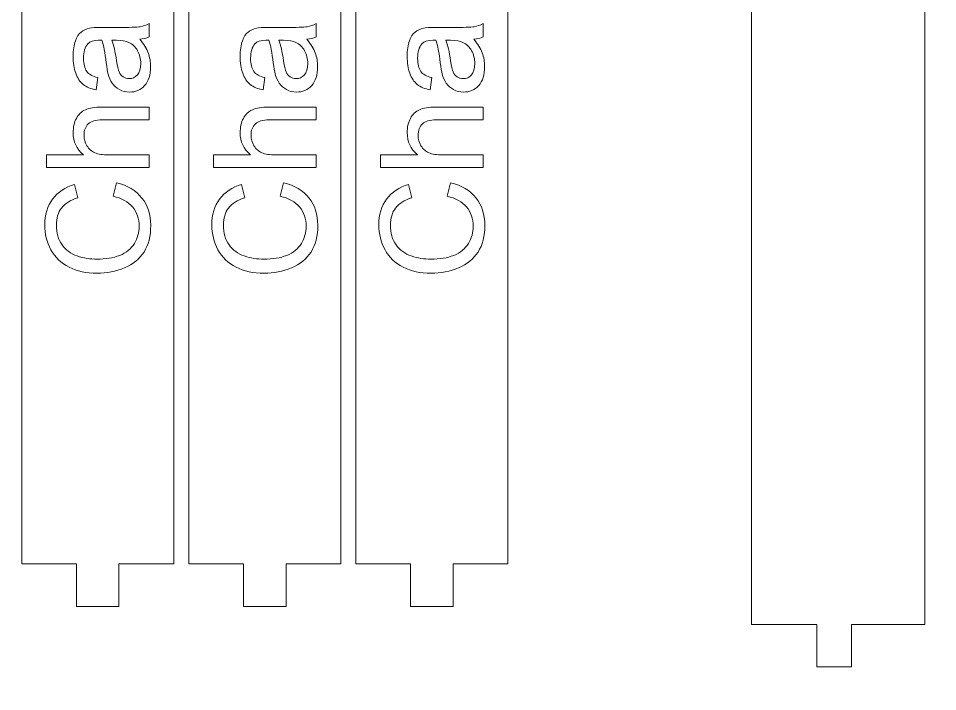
# Model space of a CAD drawing. Header units: centimetres. Extents: x -34.7 to 34.7, y -39.5 to 39.5.
# Drawn here: x -12.89 to -6.39, y 20.94 to 25.69 of the extents above; entities that cross this region are included whole.
import ezdxf

# ---------------------------------------------------------------- set-up
doc = ezdxf.new("R2010")
doc.units = ezdxf.units.CM
doc.header["$MEASUREMENT"] = 0
doc.layers.add('Camada 1', color=7, linetype='Continuous')

msp = doc.modelspace()

# ---------------------------------------------------------------- linework, layer by layer
at = {"layer": 'Camada 1', "color": 5, "lineweight": 9}
msp.add_open_spline([(-34.66849, -39.45036), (-34.66849, -39.45036), (-34.66849, 39.45036), (-34.66849, 39.45036), (-34.66849, 39.45036), (-34.66849, 39.45036), (34.66849, 39.45036), (34.66849, 39.45036), (34.66849, 39.45036), (34.66849, 39.45036), (34.66849, -39.45036), (34.66849, -39.45036), (34.66849, -39.45036), (34.66849, -39.45036), (-34.66849, -39.45036), (-34.66849, -39.45036)], degree=3, knots=[0, 0, 0, 0, 0.2, 0.2, 0.2, 0.2, 0.4, 0.4, 0.4, 0.4, 0.6, 0.6, 0.6, 0.6, 1, 1, 1, 1], dxfattribs=at)
at = {"layer": 'Camada 1', "color": 3, "lineweight": 9}
for points in [[(-7.24566, 21.11146), (-7.16375, 21.11146), (-7.08184, 21.11146), (-6.99993, 21.11146), (-6.99993, 21.11146), (-6.99993, 21.21147), (-6.99993, 21.31148), (-6.99993, 21.41149), (-6.99993, 21.41149), (-6.82705, 21.41149), (-6.65417, 21.41149), (-6.48129, 21.41149), (-6.48129, 21.41149), (-6.48129, 24.74598), (-6.48129, 28.08045), (-6.48129, 31.41494), (-6.48129, 31.41494), (-6.65417, 31.41494), (-6.82705, 31.41494), (-6.99993, 31.41494), (-6.99993, 31.41494), (-6.99993, 31.51496), (-6.99993, 31.61496), (-6.99993, 31.71497), (-6.99993, 31.71497), (-7.08184, 31.71497), (-7.16375, 31.71497), (-7.24566, 31.71497), (-7.24566, 31.71497), (-7.24566, 31.61496), (-7.24566, 31.51496), (-7.24566, 31.41494), (-7.24566, 31.41494), (-7.39963, 31.41494), (-7.55362, 31.41494), (-7.70758, 31.41494), (-7.70758, 31.41494), (-7.70758, 28.08045), (-7.70758, 24.74598), (-7.70758, 21.41149), (-7.70758, 21.41149), (-7.55362, 21.41149), (-7.39963, 21.41149), (-7.24566, 21.41149), (-7.24566, 21.41149), (-7.24566, 21.31148), (-7.24566, 21.21147), (-7.24566, 21.11146)], [(-12.17694, 21.53849), (-12.27694, 21.53849), (-12.37695, 21.53849), (-12.47697, 21.53849), (-12.47697, 21.53849), (-12.47697, 21.63849), (-12.47697, 21.73849), (-12.47697, 21.83851), (-12.47697, 21.83851), (-12.60601, 21.83851), (-12.73506, 21.83851), (-12.8641, 21.83851), (-12.8641, 21.83851), (-12.8641, 24.35877), (-12.8641, 26.87901), (-12.8641, 29.39927), (-12.8641, 29.39927), (-12.73506, 29.39927), (-12.60601, 29.39927), (-12.47697, 29.39927), (-12.47697, 29.39927), (-12.47697, 29.49928), (-12.47697, 29.59928), (-12.47697, 29.69929), (-12.47697, 29.69929), (-12.37695, 29.69929), (-12.27694, 29.69929), (-12.17694, 29.69929), (-12.17694, 29.69929), (-12.17694, 29.59928), (-12.17694, 29.49928), (-12.17694, 29.39927), (-12.17694, 29.39927), (-12.04787, 29.39927), (-11.91884, 29.39927), (-11.78979, 29.39927), (-11.78979, 29.39927), (-11.78979, 26.87901), (-11.78979, 24.35877), (-11.78979, 21.83851), (-11.78979, 21.83851), (-11.91884, 21.83851), (-12.04787, 21.83851), (-12.17694, 21.83851), (-12.17694, 21.83851), (-12.17694, 21.73849), (-12.17694, 21.63849), (-12.17694, 21.53849)], [(-11.29652, 21.83851), (-11.42555, 21.83851), (-11.5546, 21.83851), (-11.68364, 21.83851), (-11.68364, 21.83851), (-11.68364, 24.35877), (-11.68364, 26.87901), (-11.68364, 29.39927), (-11.68364, 29.39927), (-11.5546, 29.39927), (-11.42555, 29.39927), (-11.29652, 29.39927), (-11.29652, 29.39927), (-11.29652, 29.49928), (-11.29652, 29.59928), (-11.29652, 29.69929), (-11.29652, 29.69929), (-11.1965, 29.69929), (-11.09649, 29.69929), (-10.99647, 29.69929), (-10.99647, 29.69929), (-10.99647, 29.59928), (-10.99647, 29.49928), (-10.99647, 29.39927), (-10.99647, 29.39927), (-10.86743, 29.39927), (-10.73839, 29.39927), (-10.60933, 29.39927), (-10.60933, 29.39927), (-10.60933, 26.87901), (-10.60933, 24.35877), (-10.60933, 21.83851), (-10.60933, 21.83851), (-10.73839, 21.83851), (-10.86743, 21.83851), (-10.99647, 21.83851), (-10.99647, 21.83851), (-10.99647, 21.73849), (-10.99647, 21.63849), (-10.99647, 21.53849), (-10.99647, 21.53849), (-11.09649, 21.53849), (-11.1965, 21.53849), (-11.29652, 21.53849), (-11.29652, 21.53849), (-11.29652, 21.63849), (-11.29652, 21.73849), (-11.29652, 21.83851)], [(-10.11606, 21.83851), (-10.2451, 21.83851), (-10.37415, 21.83851), (-10.50319, 21.83851), (-10.50319, 21.83851), (-10.50319, 24.35877), (-10.50319, 26.87901), (-10.50319, 29.39927), (-10.50319, 29.39927), (-10.37415, 29.39927), (-10.2451, 29.39927), (-10.11606, 29.39927), (-10.11606, 29.39927), (-10.11606, 29.49928), (-10.11606, 29.59928), (-10.11606, 29.69929), (-10.11606, 29.69929), (-10.01605, 29.69929), (-9.91604, 29.69929), (-9.81603, 29.69929), (-9.81603, 29.69929), (-9.81603, 29.59928), (-9.81603, 29.49928), (-9.81603, 29.39927), (-9.81603, 29.39927), (-9.68698, 29.39927), (-9.55793, 29.39927), (-9.42888, 29.39927), (-9.42888, 29.39927), (-9.42888, 26.87901), (-9.42888, 24.35877), (-9.42888, 21.83851), (-9.42888, 21.83851), (-9.55793, 21.83851), (-9.68698, 21.83851), (-9.81603, 21.83851), (-9.81603, 21.83851), (-9.81603, 21.73849), (-9.81603, 21.63849), (-9.81603, 21.53849), (-9.81603, 21.53849), (-9.91604, 21.53849), (-10.01605, 21.53849), (-10.11606, 21.53849), (-10.11606, 21.53849), (-10.11606, 21.63849), (-10.11606, 21.73849), (-10.11606, 21.83851)]]:
    msp.add_open_spline(points, degree=3, knots=[0, 0, 0, 0, 0.0769231, 0.0769231, 0.0769231, 0.0769231, 0.1538462, 0.1538462, 0.1538462, 0.1538462, 0.2307692, 0.2307692, 0.2307692, 0.2307692, 0.3076923, 0.3076923, 0.3076923, 0.3076923, 0.3846154, 0.3846154, 0.3846154, 0.3846154, 0.4615385, 0.4615385, 0.4615385, 0.4615385, 0.5384615, 0.5384615, 0.5384615, 0.5384615, 0.6153846, 0.6153846, 0.6153846, 0.6153846, 0.6923077, 0.6923077, 0.6923077, 0.6923077, 0.7692308, 0.7692308, 0.7692308, 0.7692308, 0.8461538, 0.8461538, 0.8461538, 0.8461538, 1, 1, 1, 1], dxfattribs=at)
at = {"layer": 'Camada 1', "color": 1, "lineweight": 9}
for points, knots in [([(-11.97082, 25.45039), (-11.95918, 25.41986), (-11.95346, 25.38714), (-11.95346, 25.35204), (-11.95346, 25.35204), (-11.95346, 25.29435), (-11.96746, 25.24998), (-11.99562, 25.21896), (-11.99562, 25.21896), (-12.02363, 25.18791), (-12.05957, 25.17239), (-12.10325, 25.17239), (-12.10325, 25.17239), (-12.12889, 25.17239), (-12.15235, 25.17829), (-12.1736, 25.18994), (-12.1736, 25.18994), (-12.19486, 25.20174), (-12.21173, 25.21709), (-12.22454, 25.23599), (-12.22454, 25.23599), (-12.23737, 25.25505), (-12.24716, 25.2763), (-12.25373, 25.30009), (-12.25373, 25.30009), (-12.25829, 25.31764), (-12.26267, 25.34412), (-12.26705, 25.37937), (-12.26705, 25.37937), (-12.27551, 25.45124), (-12.28579, 25.50438), (-12.29758, 25.53828), (-12.29758, 25.53828), (-12.30973, 25.53862), (-12.3175, 25.53879), (-12.3207, 25.53879), (-12.3207, 25.53879), (-12.3568, 25.53879), (-12.38227, 25.53036), (-12.39712, 25.5135), (-12.39712, 25.5135), (-12.41719, 25.49072), (-12.42715, 25.4568), (-12.42715, 25.41194), (-12.42715, 25.41194), (-12.42715, 25.36993), (-12.41973, 25.33889), (-12.40504, 25.31899), (-12.40504, 25.31899), (-12.39037, 25.2989), (-12.36422, 25.28424), (-12.32694, 25.27461), (-12.32694, 25.27461), (-12.32694, 25.27461), (-12.33909, 25.18757), (-12.33909, 25.18757), (-12.33909, 25.18757), (-12.37637, 25.1955), (-12.40656, 25.2085), (-12.4295, 25.22671), (-12.4295, 25.22671), (-12.45245, 25.24493), (-12.46999, 25.27124), (-12.48247, 25.30566), (-12.48247, 25.30566), (-12.49479, 25.3399), (-12.50104, 25.37989), (-12.50104, 25.4251), (-12.50104, 25.4251), (-12.50104, 25.46997), (-12.49581, 25.50657), (-12.48518, 25.53475), (-12.48518, 25.53475), (-12.47455, 25.56274), (-12.46138, 25.5835), (-12.44536, 25.59666), (-12.44536, 25.59666), (-12.42933, 25.60981), (-12.4091, 25.61909), (-12.38464, 25.62449), (-12.38464, 25.62449), (-12.36947, 25.62736), (-12.34213, 25.62888), (-12.30282, 25.62888), (-12.30282, 25.62888), (-12.30282, 25.62888), (-12.18473, 25.62888), (-12.18473, 25.62888), (-12.18473, 25.62888), (-12.10224, 25.62888), (-12.05012, 25.63073), (-12.02802, 25.63444), (-12.02802, 25.63444), (-12.00591, 25.63799), (-11.98482, 25.64541), (-11.96458, 25.65621), (-11.96458, 25.65621), (-11.96458, 25.65621), (-11.96458, 25.56308), (-11.96458, 25.56308), (-11.96458, 25.56308), (-11.98331, 25.55415), (-12.00525, 25.54841), (-12.03037, 25.54588), (-12.03037, 25.54588), (-12.00222, 25.51281), (-11.98247, 25.48092), (-11.97082, 25.45039)], [0, 0, 0, 0, 0.0357143, 0.0357143, 0.0357143, 0.0357143, 0.0714286, 0.0714286, 0.0714286, 0.0714286, 0.1071429, 0.1071429, 0.1071429, 0.1071429, 0.1428571, 0.1428571, 0.1428571, 0.1428571, 0.1785714, 0.1785714, 0.1785714, 0.1785714, 0.2142857, 0.2142857, 0.2142857, 0.2142857, 0.25, 0.25, 0.25, 0.25, 0.2857143, 0.2857143, 0.2857143, 0.2857143, 0.3214286, 0.3214286, 0.3214286, 0.3214286, 0.3571429, 0.3571429, 0.3571429, 0.3571429, 0.3928571, 0.3928571, 0.3928571, 0.3928571, 0.4285714, 0.4285714, 0.4285714, 0.4285714, 0.4642857, 0.4642857, 0.4642857, 0.4642857, 0.5, 0.5, 0.5, 0.5, 0.5357143, 0.5357143, 0.5357143, 0.5357143, 0.5714286, 0.5714286, 0.5714286, 0.5714286, 0.6071429, 0.6071429, 0.6071429, 0.6071429, 0.6428571, 0.6428571, 0.6428571, 0.6428571, 0.6785714, 0.6785714, 0.6785714, 0.6785714, 0.7142857, 0.7142857, 0.7142857, 0.7142857, 0.75, 0.75, 0.75, 0.75, 0.7857143, 0.7857143, 0.7857143, 0.7857143, 0.8214286, 0.8214286, 0.8214286, 0.8214286, 0.8571429, 0.8571429, 0.8571429, 0.8571429, 0.8928571, 0.8928571, 0.8928571, 0.8928571, 0.9285714, 0.9285714, 0.9285714, 0.9285714, 1, 1, 1, 1]), ([(-10.79038, 25.45039), (-10.77873, 25.41986), (-10.77301, 25.38714), (-10.77301, 25.35204), (-10.77301, 25.35204), (-10.77301, 25.29435), (-10.787, 25.24998), (-10.81517, 25.21896), (-10.81517, 25.21896), (-10.84319, 25.18791), (-10.87911, 25.17239), (-10.9228, 25.17239), (-10.9228, 25.17239), (-10.94844, 25.17239), (-10.9719, 25.17829), (-10.99316, 25.18994), (-10.99316, 25.18994), (-11.01441, 25.20174), (-11.03128, 25.21709), (-11.04409, 25.23599), (-11.04409, 25.23599), (-11.05691, 25.25505), (-11.06669, 25.2763), (-11.07328, 25.30009), (-11.07328, 25.30009), (-11.07784, 25.31764), (-11.08222, 25.34412), (-11.0866, 25.37937), (-11.0866, 25.37937), (-11.09504, 25.45124), (-11.10534, 25.50438), (-11.11714, 25.53828), (-11.11714, 25.53828), (-11.12928, 25.53862), (-11.13705, 25.53879), (-11.14026, 25.53879), (-11.14026, 25.53879), (-11.17636, 25.53879), (-11.20183, 25.53036), (-11.21667, 25.5135), (-11.21667, 25.5135), (-11.23674, 25.49072), (-11.2467, 25.4568), (-11.2467, 25.41194), (-11.2467, 25.41194), (-11.2467, 25.36993), (-11.23927, 25.33889), (-11.22459, 25.31899), (-11.22459, 25.31899), (-11.20993, 25.2989), (-11.18377, 25.28424), (-11.1465, 25.27461), (-11.1465, 25.27461), (-11.1465, 25.27461), (-11.15864, 25.18757), (-11.15864, 25.18757), (-11.15864, 25.18757), (-11.19591, 25.1955), (-11.22611, 25.2085), (-11.24905, 25.22671), (-11.24905, 25.22671), (-11.27199, 25.24493), (-11.28955, 25.27124), (-11.30202, 25.30566), (-11.30202, 25.30566), (-11.31433, 25.3399), (-11.32059, 25.37989), (-11.32059, 25.4251), (-11.32059, 25.4251), (-11.32059, 25.46997), (-11.31535, 25.50657), (-11.30473, 25.53475), (-11.30473, 25.53475), (-11.2941, 25.56274), (-11.28094, 25.5835), (-11.26492, 25.59666), (-11.26492, 25.59666), (-11.24888, 25.60981), (-11.22866, 25.61909), (-11.20418, 25.62449), (-11.20418, 25.62449), (-11.18901, 25.62736), (-11.16168, 25.62888), (-11.12237, 25.62888), (-11.12237, 25.62888), (-11.12237, 25.62888), (-11.00429, 25.62888), (-11.00429, 25.62888), (-11.00429, 25.62888), (-10.92181, 25.62888), (-10.86966, 25.63073), (-10.84757, 25.63444), (-10.84757, 25.63444), (-10.82546, 25.63799), (-10.80438, 25.64541), (-10.78414, 25.65621), (-10.78414, 25.65621), (-10.78414, 25.65621), (-10.78414, 25.56308), (-10.78414, 25.56308), (-10.78414, 25.56308), (-10.80285, 25.55415), (-10.8248, 25.54841), (-10.84992, 25.54588), (-10.84992, 25.54588), (-10.82176, 25.51281), (-10.80202, 25.48092), (-10.79038, 25.45039)], [0, 0, 0, 0, 0.0357143, 0.0357143, 0.0357143, 0.0357143, 0.0714286, 0.0714286, 0.0714286, 0.0714286, 0.1071429, 0.1071429, 0.1071429, 0.1071429, 0.1428571, 0.1428571, 0.1428571, 0.1428571, 0.1785714, 0.1785714, 0.1785714, 0.1785714, 0.2142857, 0.2142857, 0.2142857, 0.2142857, 0.25, 0.25, 0.25, 0.25, 0.2857143, 0.2857143, 0.2857143, 0.2857143, 0.3214286, 0.3214286, 0.3214286, 0.3214286, 0.3571429, 0.3571429, 0.3571429, 0.3571429, 0.3928571, 0.3928571, 0.3928571, 0.3928571, 0.4285714, 0.4285714, 0.4285714, 0.4285714, 0.4642857, 0.4642857, 0.4642857, 0.4642857, 0.5, 0.5, 0.5, 0.5, 0.5357143, 0.5357143, 0.5357143, 0.5357143, 0.5714286, 0.5714286, 0.5714286, 0.5714286, 0.6071429, 0.6071429, 0.6071429, 0.6071429, 0.6428571, 0.6428571, 0.6428571, 0.6428571, 0.6785714, 0.6785714, 0.6785714, 0.6785714, 0.7142857, 0.7142857, 0.7142857, 0.7142857, 0.75, 0.75, 0.75, 0.75, 0.7857143, 0.7857143, 0.7857143, 0.7857143, 0.8214286, 0.8214286, 0.8214286, 0.8214286, 0.8571429, 0.8571429, 0.8571429, 0.8571429, 0.8928571, 0.8928571, 0.8928571, 0.8928571, 0.9285714, 0.9285714, 0.9285714, 0.9285714, 1, 1, 1, 1]), ([(-9.60993, 25.45039), (-9.5983, 25.41986), (-9.59255, 25.38714), (-9.59255, 25.35204), (-9.59255, 25.35204), (-9.59255, 25.29435), (-9.60656, 25.24998), (-9.63473, 25.21896), (-9.63473, 25.21896), (-9.66273, 25.18791), (-9.69867, 25.17239), (-9.74235, 25.17239), (-9.74235, 25.17239), (-9.76799, 25.17239), (-9.79144, 25.17829), (-9.8127, 25.18994), (-9.8127, 25.18994), (-9.83395, 25.20174), (-9.85082, 25.21709), (-9.86364, 25.23599), (-9.86364, 25.23599), (-9.87648, 25.25505), (-9.88625, 25.2763), (-9.89284, 25.30009), (-9.89284, 25.30009), (-9.89738, 25.31764), (-9.90176, 25.34412), (-9.90615, 25.37937), (-9.90615, 25.37937), (-9.91459, 25.45124), (-9.92488, 25.50438), (-9.93668, 25.53828), (-9.93668, 25.53828), (-9.94884, 25.53862), (-9.9566, 25.53879), (-9.9598, 25.53879), (-9.9598, 25.53879), (-9.9959, 25.53879), (-10.02137, 25.53036), (-10.03621, 25.5135), (-10.03621, 25.5135), (-10.05629, 25.49072), (-10.06625, 25.4568), (-10.06625, 25.41194), (-10.06625, 25.41194), (-10.06625, 25.36993), (-10.05882, 25.33889), (-10.04414, 25.31899), (-10.04414, 25.31899), (-10.02948, 25.2989), (-10.00332, 25.28424), (-9.96605, 25.27461), (-9.96605, 25.27461), (-9.96605, 25.27461), (-9.97819, 25.18757), (-9.97819, 25.18757), (-9.97819, 25.18757), (-10.01546, 25.1955), (-10.04567, 25.2085), (-10.0686, 25.22671), (-10.0686, 25.22671), (-10.09154, 25.24493), (-10.1091, 25.27124), (-10.12158, 25.30566), (-10.12158, 25.30566), (-10.1339, 25.3399), (-10.14015, 25.37989), (-10.14015, 25.4251), (-10.14015, 25.4251), (-10.14015, 25.46997), (-10.1349, 25.50657), (-10.12427, 25.53475), (-10.12427, 25.53475), (-10.11365, 25.56274), (-10.10049, 25.5835), (-10.08447, 25.59666), (-10.08447, 25.59666), (-10.06844, 25.60981), (-10.0482, 25.61909), (-10.02374, 25.62449), (-10.02374, 25.62449), (-10.00855, 25.62736), (-9.98122, 25.62888), (-9.94192, 25.62888), (-9.94192, 25.62888), (-9.94192, 25.62888), (-9.82383, 25.62888), (-9.82383, 25.62888), (-9.82383, 25.62888), (-9.74135, 25.62888), (-9.68921, 25.63073), (-9.66712, 25.63444), (-9.66712, 25.63444), (-9.64502, 25.63799), (-9.62393, 25.64541), (-9.60369, 25.65621), (-9.60369, 25.65621), (-9.60369, 25.65621), (-9.60369, 25.56308), (-9.60369, 25.56308), (-9.60369, 25.56308), (-9.62241, 25.55415), (-9.64434, 25.54841), (-9.66948, 25.54588), (-9.66948, 25.54588), (-9.64131, 25.51281), (-9.62157, 25.48092), (-9.60993, 25.45039)], [0, 0, 0, 0, 0.0357143, 0.0357143, 0.0357143, 0.0357143, 0.0714286, 0.0714286, 0.0714286, 0.0714286, 0.1071429, 0.1071429, 0.1071429, 0.1071429, 0.1428571, 0.1428571, 0.1428571, 0.1428571, 0.1785714, 0.1785714, 0.1785714, 0.1785714, 0.2142857, 0.2142857, 0.2142857, 0.2142857, 0.25, 0.25, 0.25, 0.25, 0.2857143, 0.2857143, 0.2857143, 0.2857143, 0.3214286, 0.3214286, 0.3214286, 0.3214286, 0.3571429, 0.3571429, 0.3571429, 0.3571429, 0.3928571, 0.3928571, 0.3928571, 0.3928571, 0.4285714, 0.4285714, 0.4285714, 0.4285714, 0.4642857, 0.4642857, 0.4642857, 0.4642857, 0.5, 0.5, 0.5, 0.5, 0.5357143, 0.5357143, 0.5357143, 0.5357143, 0.5714286, 0.5714286, 0.5714286, 0.5714286, 0.6071429, 0.6071429, 0.6071429, 0.6071429, 0.6428571, 0.6428571, 0.6428571, 0.6428571, 0.6785714, 0.6785714, 0.6785714, 0.6785714, 0.7142857, 0.7142857, 0.7142857, 0.7142857, 0.75, 0.75, 0.75, 0.75, 0.7857143, 0.7857143, 0.7857143, 0.7857143, 0.8214286, 0.8214286, 0.8214286, 0.8214286, 0.8571429, 0.8571429, 0.8571429, 0.8571429, 0.8928571, 0.8928571, 0.8928571, 0.8928571, 0.9285714, 0.9285714, 0.9285714, 0.9285714, 1, 1, 1, 1]), ([(-12.19434, 25.39303), (-12.18912, 25.35626), (-12.18322, 25.33029), (-12.17664, 25.3151), (-12.17664, 25.3151), (-12.17005, 25.29992), (-12.16045, 25.28827), (-12.14797, 25.28002), (-12.14797, 25.28002), (-12.13531, 25.27174), (-12.1213, 25.26754), (-12.1058, 25.26754), (-12.1058, 25.26754), (-12.08234, 25.26754), (-12.06262, 25.27647), (-12.04691, 25.29451), (-12.04691, 25.29451), (-12.03122, 25.31257), (-12.02331, 25.33889), (-12.02331, 25.37348), (-12.02331, 25.37348), (-12.02331, 25.40772), (-12.03072, 25.43825), (-12.04573, 25.46507), (-12.04573, 25.46507), (-12.06057, 25.49172), (-12.08099, 25.51146), (-12.1068, 25.52395), (-12.1068, 25.52395), (-12.12688, 25.53357), (-12.15639, 25.53828), (-12.19536, 25.53828), (-12.19536, 25.53828), (-12.19536, 25.53828), (-12.22775, 25.53879), (-12.22775, 25.53879), (-12.22775, 25.53879), (-12.21459, 25.5064), (-12.20346, 25.45782), (-12.19434, 25.39303)], [0, 0, 0, 0, 0.0909091, 0.0909091, 0.0909091, 0.0909091, 0.1818182, 0.1818182, 0.1818182, 0.1818182, 0.2727273, 0.2727273, 0.2727273, 0.2727273, 0.3636364, 0.3636364, 0.3636364, 0.3636364, 0.4545455, 0.4545455, 0.4545455, 0.4545455, 0.5454545, 0.5454545, 0.5454545, 0.5454545, 0.6363636, 0.6363636, 0.6363636, 0.6363636, 0.7272727, 0.7272727, 0.7272727, 0.7272727, 0.8181818, 0.8181818, 0.8181818, 0.8181818, 1, 1, 1, 1]), ([(-11.01389, 25.39303), (-11.00867, 25.35626), (-11.00277, 25.33029), (-10.99619, 25.3151), (-10.99619, 25.3151), (-10.9896, 25.29992), (-10.97999, 25.28827), (-10.96751, 25.28002), (-10.96751, 25.28002), (-10.95486, 25.27174), (-10.94085, 25.26754), (-10.92534, 25.26754), (-10.92534, 25.26754), (-10.90189, 25.26754), (-10.88215, 25.27647), (-10.86645, 25.29451), (-10.86645, 25.29451), (-10.85077, 25.31257), (-10.84285, 25.33889), (-10.84285, 25.37348), (-10.84285, 25.37348), (-10.84285, 25.40772), (-10.85027, 25.43825), (-10.86527, 25.46507), (-10.86527, 25.46507), (-10.88012, 25.49172), (-10.90054, 25.51146), (-10.92635, 25.52395), (-10.92635, 25.52395), (-10.94642, 25.53357), (-10.97595, 25.53828), (-11.01491, 25.53828), (-11.01491, 25.53828), (-11.01491, 25.53828), (-11.0473, 25.53879), (-11.0473, 25.53879), (-11.0473, 25.53879), (-11.03415, 25.5064), (-11.02301, 25.45782), (-11.01389, 25.39303)], [0, 0, 0, 0, 0.0909091, 0.0909091, 0.0909091, 0.0909091, 0.1818182, 0.1818182, 0.1818182, 0.1818182, 0.2727273, 0.2727273, 0.2727273, 0.2727273, 0.3636364, 0.3636364, 0.3636364, 0.3636364, 0.4545455, 0.4545455, 0.4545455, 0.4545455, 0.5454545, 0.5454545, 0.5454545, 0.5454545, 0.6363636, 0.6363636, 0.6363636, 0.6363636, 0.7272727, 0.7272727, 0.7272727, 0.7272727, 0.8181818, 0.8181818, 0.8181818, 0.8181818, 1, 1, 1, 1]), ([(-9.83344, 25.39303), (-9.82822, 25.35626), (-9.82231, 25.33029), (-9.81574, 25.3151), (-9.81574, 25.3151), (-9.80915, 25.29992), (-9.79954, 25.28827), (-9.78706, 25.28002), (-9.78706, 25.28002), (-9.77441, 25.27174), (-9.7604, 25.26754), (-9.74488, 25.26754), (-9.74488, 25.26754), (-9.72144, 25.26754), (-9.7017, 25.27647), (-9.68601, 25.29451), (-9.68601, 25.29451), (-9.67032, 25.31257), (-9.66239, 25.33889), (-9.66239, 25.37348), (-9.66239, 25.37348), (-9.66239, 25.40772), (-9.66982, 25.43825), (-9.68482, 25.46507), (-9.68482, 25.46507), (-9.69967, 25.49172), (-9.72009, 25.51146), (-9.7459, 25.52395), (-9.7459, 25.52395), (-9.76598, 25.53357), (-9.79549, 25.53828), (-9.83446, 25.53828), (-9.83446, 25.53828), (-9.83446, 25.53828), (-9.86684, 25.53879), (-9.86684, 25.53879), (-9.86684, 25.53879), (-9.8537, 25.5064), (-9.84255, 25.45782), (-9.83344, 25.39303)], [0, 0, 0, 0, 0.0909091, 0.0909091, 0.0909091, 0.0909091, 0.1818182, 0.1818182, 0.1818182, 0.1818182, 0.2727273, 0.2727273, 0.2727273, 0.2727273, 0.3636364, 0.3636364, 0.3636364, 0.3636364, 0.4545455, 0.4545455, 0.4545455, 0.4545455, 0.5454545, 0.5454545, 0.5454545, 0.5454545, 0.6363636, 0.6363636, 0.6363636, 0.6363636, 0.7272727, 0.7272727, 0.7272727, 0.7272727, 0.8181818, 0.8181818, 0.8181818, 0.8181818, 1, 1, 1, 1]), ([(-12.68932, 24.63983), (-12.68932, 24.63983), (-12.68932, 24.72889), (-12.68932, 24.72889), (-12.68932, 24.72889), (-12.68932, 24.72889), (-12.42851, 24.72889), (-12.42851, 24.72889), (-12.42851, 24.72889), (-12.47691, 24.77022), (-12.50104, 24.82234), (-12.50104, 24.88545), (-12.50104, 24.88545), (-12.50104, 24.92406), (-12.49345, 24.95764), (-12.47808, 24.98631), (-12.47808, 24.98631), (-12.46274, 25.01483), (-12.44165, 25.03524), (-12.41467, 25.04756), (-12.41467, 25.04756), (-12.38751, 25.05987), (-12.34838, 25.06594), (-12.29708, 25.06594), (-12.29708, 25.06594), (-12.29708, 25.06594), (-11.96458, 25.06594), (-11.96458, 25.06594), (-11.96458, 25.06594), (-11.96458, 25.06594), (-11.96458, 24.97687), (-11.96458, 24.97687), (-11.96458, 24.97687), (-11.96458, 24.97687), (-12.29675, 24.97687), (-12.29675, 24.97687), (-12.29675, 24.97687), (-12.34111, 24.97687), (-12.37349, 24.96726), (-12.39375, 24.94819), (-12.39375, 24.94819), (-12.41399, 24.92897), (-12.42412, 24.90197), (-12.42412, 24.86689), (-12.42412, 24.86689), (-12.42412, 24.84073), (-12.41736, 24.8161), (-12.4037, 24.793), (-12.4037, 24.793), (-12.39004, 24.76989), (-12.37147, 24.75352), (-12.34803, 24.74357), (-12.34803, 24.74357), (-12.32474, 24.73379), (-12.29253, 24.72889), (-12.25137, 24.72889), (-12.25137, 24.72889), (-12.25137, 24.72889), (-11.96458, 24.72889), (-11.96458, 24.72889), (-11.96458, 24.72889), (-11.96458, 24.72889), (-11.96458, 24.63983), (-11.96458, 24.63983), (-11.96458, 24.63983), (-11.96458, 24.63983), (-12.68932, 24.63983), (-12.68932, 24.63983)], [0, 0, 0, 0, 0.0555556, 0.0555556, 0.0555556, 0.0555556, 0.1111111, 0.1111111, 0.1111111, 0.1111111, 0.1666667, 0.1666667, 0.1666667, 0.1666667, 0.2222222, 0.2222222, 0.2222222, 0.2222222, 0.2777778, 0.2777778, 0.2777778, 0.2777778, 0.3333333, 0.3333333, 0.3333333, 0.3333333, 0.3888889, 0.3888889, 0.3888889, 0.3888889, 0.4444444, 0.4444444, 0.4444444, 0.4444444, 0.5, 0.5, 0.5, 0.5, 0.5555556, 0.5555556, 0.5555556, 0.5555556, 0.6111111, 0.6111111, 0.6111111, 0.6111111, 0.6666667, 0.6666667, 0.6666667, 0.6666667, 0.7222222, 0.7222222, 0.7222222, 0.7222222, 0.7777778, 0.7777778, 0.7777778, 0.7777778, 0.8333333, 0.8333333, 0.8333333, 0.8333333, 0.8888889, 0.8888889, 0.8888889, 0.8888889, 1, 1, 1, 1]), ([(-11.50886, 24.63983), (-11.50886, 24.63983), (-11.50886, 24.72889), (-11.50886, 24.72889), (-11.50886, 24.72889), (-11.50886, 24.72889), (-11.24805, 24.72889), (-11.24805, 24.72889), (-11.24805, 24.72889), (-11.29646, 24.77022), (-11.32059, 24.82234), (-11.32059, 24.88545), (-11.32059, 24.88545), (-11.32059, 24.92406), (-11.313, 24.95764), (-11.29763, 24.98631), (-11.29763, 24.98631), (-11.28229, 25.01483), (-11.2612, 25.03524), (-11.23422, 25.04756), (-11.23422, 25.04756), (-11.20706, 25.05987), (-11.16792, 25.06594), (-11.11663, 25.06594), (-11.11663, 25.06594), (-11.11663, 25.06594), (-10.78414, 25.06594), (-10.78414, 25.06594), (-10.78414, 25.06594), (-10.78414, 25.06594), (-10.78414, 24.97687), (-10.78414, 24.97687), (-10.78414, 24.97687), (-10.78414, 24.97687), (-11.11629, 24.97687), (-11.11629, 24.97687), (-11.11629, 24.97687), (-11.16066, 24.97687), (-11.19305, 24.96726), (-11.2133, 24.94819), (-11.2133, 24.94819), (-11.23354, 24.92897), (-11.24366, 24.90197), (-11.24366, 24.86689), (-11.24366, 24.86689), (-11.24366, 24.84073), (-11.23691, 24.8161), (-11.22324, 24.793), (-11.22324, 24.793), (-11.20958, 24.76989), (-11.19103, 24.75352), (-11.16758, 24.74357), (-11.16758, 24.74357), (-11.14431, 24.73379), (-11.11207, 24.72889), (-11.07091, 24.72889), (-11.07091, 24.72889), (-11.07091, 24.72889), (-10.78414, 24.72889), (-10.78414, 24.72889), (-10.78414, 24.72889), (-10.78414, 24.72889), (-10.78414, 24.63983), (-10.78414, 24.63983), (-10.78414, 24.63983), (-10.78414, 24.63983), (-11.50886, 24.63983), (-11.50886, 24.63983)], [0, 0, 0, 0, 0.0555556, 0.0555556, 0.0555556, 0.0555556, 0.1111111, 0.1111111, 0.1111111, 0.1111111, 0.1666667, 0.1666667, 0.1666667, 0.1666667, 0.2222222, 0.2222222, 0.2222222, 0.2222222, 0.2777778, 0.2777778, 0.2777778, 0.2777778, 0.3333333, 0.3333333, 0.3333333, 0.3333333, 0.3888889, 0.3888889, 0.3888889, 0.3888889, 0.4444444, 0.4444444, 0.4444444, 0.4444444, 0.5, 0.5, 0.5, 0.5, 0.5555556, 0.5555556, 0.5555556, 0.5555556, 0.6111111, 0.6111111, 0.6111111, 0.6111111, 0.6666667, 0.6666667, 0.6666667, 0.6666667, 0.7222222, 0.7222222, 0.7222222, 0.7222222, 0.7777778, 0.7777778, 0.7777778, 0.7777778, 0.8333333, 0.8333333, 0.8333333, 0.8333333, 0.8888889, 0.8888889, 0.8888889, 0.8888889, 1, 1, 1, 1]), ([(-10.3284, 24.63983), (-10.3284, 24.63983), (-10.3284, 24.72889), (-10.3284, 24.72889), (-10.3284, 24.72889), (-10.3284, 24.72889), (-10.0676, 24.72889), (-10.0676, 24.72889), (-10.0676, 24.72889), (-10.11602, 24.77022), (-10.14015, 24.82234), (-10.14015, 24.88545), (-10.14015, 24.88545), (-10.14015, 24.92406), (-10.13254, 24.95764), (-10.11719, 24.98631), (-10.11719, 24.98631), (-10.10183, 25.01483), (-10.08075, 25.03524), (-10.05377, 25.04756), (-10.05377, 25.04756), (-10.0266, 25.05987), (-9.98746, 25.06594), (-9.93618, 25.06594), (-9.93618, 25.06594), (-9.93618, 25.06594), (-9.60369, 25.06594), (-9.60369, 25.06594), (-9.60369, 25.06594), (-9.60369, 25.06594), (-9.60369, 24.97687), (-9.60369, 24.97687), (-9.60369, 24.97687), (-9.60369, 24.97687), (-9.93585, 24.97687), (-9.93585, 24.97687), (-9.93585, 24.97687), (-9.98021, 24.97687), (-10.0126, 24.96726), (-10.03285, 24.94819), (-10.03285, 24.94819), (-10.05308, 24.92897), (-10.06321, 24.90197), (-10.06321, 24.86689), (-10.06321, 24.86689), (-10.06321, 24.84073), (-10.05645, 24.8161), (-10.0428, 24.793), (-10.0428, 24.793), (-10.02913, 24.76989), (-10.01058, 24.75352), (-9.98714, 24.74357), (-9.98714, 24.74357), (-9.96385, 24.73379), (-9.93163, 24.72889), (-9.89047, 24.72889), (-9.89047, 24.72889), (-9.89047, 24.72889), (-9.60369, 24.72889), (-9.60369, 24.72889), (-9.60369, 24.72889), (-9.60369, 24.72889), (-9.60369, 24.63983), (-9.60369, 24.63983), (-9.60369, 24.63983), (-9.60369, 24.63983), (-10.3284, 24.63983), (-10.3284, 24.63983)], [0, 0, 0, 0, 0.0555556, 0.0555556, 0.0555556, 0.0555556, 0.1111111, 0.1111111, 0.1111111, 0.1111111, 0.1666667, 0.1666667, 0.1666667, 0.1666667, 0.2222222, 0.2222222, 0.2222222, 0.2222222, 0.2777778, 0.2777778, 0.2777778, 0.2777778, 0.3333333, 0.3333333, 0.3333333, 0.3333333, 0.3888889, 0.3888889, 0.3888889, 0.3888889, 0.4444444, 0.4444444, 0.4444444, 0.4444444, 0.5, 0.5, 0.5, 0.5, 0.5555556, 0.5555556, 0.5555556, 0.5555556, 0.6111111, 0.6111111, 0.6111111, 0.6111111, 0.6666667, 0.6666667, 0.6666667, 0.6666667, 0.7222222, 0.7222222, 0.7222222, 0.7222222, 0.7777778, 0.7777778, 0.7777778, 0.7777778, 0.8333333, 0.8333333, 0.8333333, 0.8333333, 0.8888889, 0.8888889, 0.8888889, 0.8888889, 1, 1, 1, 1]), ([(-12.19454, 24.53236), (-12.11574, 24.51229), (-12.05585, 24.47619), (-12.01452, 24.42406), (-12.01452, 24.42406), (-11.97319, 24.37193), (-11.95244, 24.30817), (-11.95244, 24.23275), (-11.95244, 24.23275), (-11.95244, 24.15482), (-11.96829, 24.09139), (-12.00018, 24.04247), (-12.00018, 24.04247), (-12.03189, 23.99355), (-12.07796, 23.95643), (-12.13816, 23.93097), (-12.13816, 23.93097), (-12.1984, 23.9055), (-12.26318, 23.89267), (-12.33234, 23.89267), (-12.33234, 23.89267), (-12.40775, 23.89267), (-12.47353, 23.90701), (-12.52971, 23.93586), (-12.52971, 23.93586), (-12.58589, 23.96471), (-12.62857, 24.0057), (-12.65776, 24.05884), (-12.65776, 24.05884), (-12.68693, 24.11198), (-12.70144, 24.17051), (-12.70144, 24.23428), (-12.70144, 24.23428), (-12.70144, 24.30681), (-12.68306, 24.36771), (-12.64611, 24.41697), (-12.64611, 24.41697), (-12.60917, 24.46639), (-12.55738, 24.50081), (-12.49058, 24.52022), (-12.49058, 24.52022), (-12.49058, 24.52022), (-12.46831, 24.42608), (-12.46831, 24.42608), (-12.46831, 24.42608), (-12.52095, 24.40938), (-12.55941, 24.38492), (-12.58336, 24.35304), (-12.58336, 24.35304), (-12.60748, 24.32115), (-12.61946, 24.281), (-12.61946, 24.23258), (-12.61946, 24.23258), (-12.61946, 24.17709), (-12.60613, 24.13053), (-12.57949, 24.09326), (-12.57949, 24.09326), (-12.55283, 24.05597), (-12.51689, 24.02966), (-12.47201, 24.01464), (-12.47201, 24.01464), (-12.42698, 23.99946), (-12.38058, 23.99186), (-12.33285, 23.99186), (-12.33285, 23.99186), (-12.27127, 23.99186), (-12.21746, 24.00081), (-12.17157, 24.01868), (-12.17157, 24.01868), (-12.12552, 24.03656), (-12.09127, 24.06441), (-12.06849, 24.10218), (-12.06849, 24.10218), (-12.04573, 24.13998), (-12.03442, 24.1808), (-12.03442, 24.22482), (-12.03442, 24.22482), (-12.03442, 24.27848), (-12.04995, 24.32368), (-12.08083, 24.3608), (-12.08083, 24.3608), (-12.11185, 24.39791), (-12.15774, 24.42304), (-12.21881, 24.43621), (-12.21881, 24.43621), (-12.21881, 24.43621), (-12.19454, 24.53236), (-12.19454, 24.53236)], [0, 0, 0, 0, 0.0434783, 0.0434783, 0.0434783, 0.0434783, 0.0869565, 0.0869565, 0.0869565, 0.0869565, 0.1304348, 0.1304348, 0.1304348, 0.1304348, 0.173913, 0.173913, 0.173913, 0.173913, 0.2173913, 0.2173913, 0.2173913, 0.2173913, 0.2608696, 0.2608696, 0.2608696, 0.2608696, 0.3043478, 0.3043478, 0.3043478, 0.3043478, 0.3478261, 0.3478261, 0.3478261, 0.3478261, 0.3913043, 0.3913043, 0.3913043, 0.3913043, 0.4347826, 0.4347826, 0.4347826, 0.4347826, 0.4782609, 0.4782609, 0.4782609, 0.4782609, 0.5217391, 0.5217391, 0.5217391, 0.5217391, 0.5652174, 0.5652174, 0.5652174, 0.5652174, 0.6086957, 0.6086957, 0.6086957, 0.6086957, 0.6521739, 0.6521739, 0.6521739, 0.6521739, 0.6956522, 0.6956522, 0.6956522, 0.6956522, 0.7391304, 0.7391304, 0.7391304, 0.7391304, 0.7826087, 0.7826087, 0.7826087, 0.7826087, 0.826087, 0.826087, 0.826087, 0.826087, 0.8695652, 0.8695652, 0.8695652, 0.8695652, 0.9130435, 0.9130435, 0.9130435, 0.9130435, 1, 1, 1, 1]), ([(-11.01407, 24.53236), (-10.93529, 24.51229), (-10.8754, 24.47619), (-10.83407, 24.42406), (-10.83407, 24.42406), (-10.79275, 24.37193), (-10.77199, 24.30817), (-10.77199, 24.23275), (-10.77199, 24.23275), (-10.77199, 24.15482), (-10.78785, 24.09139), (-10.81973, 24.04247), (-10.81973, 24.04247), (-10.85144, 23.99355), (-10.8975, 23.95643), (-10.95773, 23.93097), (-10.95773, 23.93097), (-11.01794, 23.9055), (-11.08273, 23.89267), (-11.15189, 23.89267), (-11.15189, 23.89267), (-11.2273, 23.89267), (-11.29308, 23.90701), (-11.34926, 23.93586), (-11.34926, 23.93586), (-11.40543, 23.96471), (-11.44812, 24.0057), (-11.4773, 24.05884), (-11.4773, 24.05884), (-11.50649, 24.11198), (-11.521, 24.17051), (-11.521, 24.23428), (-11.521, 24.23428), (-11.521, 24.30681), (-11.5026, 24.36771), (-11.46566, 24.41697), (-11.46566, 24.41697), (-11.42872, 24.46639), (-11.37693, 24.50081), (-11.31013, 24.52022), (-11.31013, 24.52022), (-11.31013, 24.52022), (-11.28785, 24.42608), (-11.28785, 24.42608), (-11.28785, 24.42608), (-11.3405, 24.40938), (-11.37895, 24.38492), (-11.40291, 24.35304), (-11.40291, 24.35304), (-11.42703, 24.32115), (-11.43902, 24.281), (-11.43902, 24.23258), (-11.43902, 24.23258), (-11.43902, 24.17709), (-11.42568, 24.13053), (-11.39902, 24.09326), (-11.39902, 24.09326), (-11.37238, 24.05597), (-11.33644, 24.02966), (-11.29156, 24.01464), (-11.29156, 24.01464), (-11.24653, 23.99946), (-11.20013, 23.99186), (-11.1524, 23.99186), (-11.1524, 23.99186), (-11.09082, 23.99186), (-11.03701, 24.00081), (-10.99112, 24.01868), (-10.99112, 24.01868), (-10.94507, 24.03656), (-10.91082, 24.06441), (-10.88805, 24.10218), (-10.88805, 24.10218), (-10.86527, 24.13998), (-10.85398, 24.1808), (-10.85398, 24.22482), (-10.85398, 24.22482), (-10.85398, 24.27848), (-10.8695, 24.32368), (-10.90037, 24.3608), (-10.90037, 24.3608), (-10.93142, 24.39791), (-10.97729, 24.42304), (-11.03838, 24.43621), (-11.03838, 24.43621), (-11.03838, 24.43621), (-11.01407, 24.53236), (-11.01407, 24.53236)], [0, 0, 0, 0, 0.0434783, 0.0434783, 0.0434783, 0.0434783, 0.0869565, 0.0869565, 0.0869565, 0.0869565, 0.1304348, 0.1304348, 0.1304348, 0.1304348, 0.173913, 0.173913, 0.173913, 0.173913, 0.2173913, 0.2173913, 0.2173913, 0.2173913, 0.2608696, 0.2608696, 0.2608696, 0.2608696, 0.3043478, 0.3043478, 0.3043478, 0.3043478, 0.3478261, 0.3478261, 0.3478261, 0.3478261, 0.3913043, 0.3913043, 0.3913043, 0.3913043, 0.4347826, 0.4347826, 0.4347826, 0.4347826, 0.4782609, 0.4782609, 0.4782609, 0.4782609, 0.5217391, 0.5217391, 0.5217391, 0.5217391, 0.5652174, 0.5652174, 0.5652174, 0.5652174, 0.6086957, 0.6086957, 0.6086957, 0.6086957, 0.6521739, 0.6521739, 0.6521739, 0.6521739, 0.6956522, 0.6956522, 0.6956522, 0.6956522, 0.7391304, 0.7391304, 0.7391304, 0.7391304, 0.7826087, 0.7826087, 0.7826087, 0.7826087, 0.826087, 0.826087, 0.826087, 0.826087, 0.8695652, 0.8695652, 0.8695652, 0.8695652, 0.9130435, 0.9130435, 0.9130435, 0.9130435, 1, 1, 1, 1]), ([(-9.83363, 24.53236), (-9.75484, 24.51229), (-9.69495, 24.47619), (-9.65362, 24.42406), (-9.65362, 24.42406), (-9.6123, 24.37193), (-9.59154, 24.30817), (-9.59154, 24.23275), (-9.59154, 24.23275), (-9.59154, 24.15482), (-9.60739, 24.09139), (-9.63927, 24.04247), (-9.63927, 24.04247), (-9.67099, 23.99355), (-9.71706, 23.95643), (-9.77727, 23.93097), (-9.77727, 23.93097), (-9.8375, 23.9055), (-9.90228, 23.89267), (-9.97144, 23.89267), (-9.97144, 23.89267), (-10.04684, 23.89267), (-10.11263, 23.90701), (-10.1688, 23.93586), (-10.1688, 23.93586), (-10.22499, 23.96471), (-10.26767, 24.0057), (-10.29685, 24.05884), (-10.29685, 24.05884), (-10.32604, 24.11198), (-10.34055, 24.17051), (-10.34055, 24.23428), (-10.34055, 24.23428), (-10.34055, 24.30681), (-10.32215, 24.36771), (-10.28521, 24.41697), (-10.28521, 24.41697), (-10.24827, 24.46639), (-10.19648, 24.50081), (-10.12968, 24.52022), (-10.12968, 24.52022), (-10.12968, 24.52022), (-10.10741, 24.42608), (-10.10741, 24.42608), (-10.10741, 24.42608), (-10.16004, 24.40938), (-10.1985, 24.38492), (-10.22246, 24.35304), (-10.22246, 24.35304), (-10.2466, 24.32115), (-10.25856, 24.281), (-10.25856, 24.23258), (-10.25856, 24.23258), (-10.25856, 24.17709), (-10.24523, 24.13053), (-10.21857, 24.09326), (-10.21857, 24.09326), (-10.19194, 24.05597), (-10.15599, 24.02966), (-10.11112, 24.01464), (-10.11112, 24.01464), (-10.06608, 23.99946), (-10.01968, 23.99186), (-9.97195, 23.99186), (-9.97195, 23.99186), (-9.91037, 23.99186), (-9.85656, 24.00081), (-9.81067, 24.01868), (-9.81067, 24.01868), (-9.76462, 24.03656), (-9.73037, 24.06441), (-9.70761, 24.10218), (-9.70761, 24.10218), (-9.68482, 24.13998), (-9.67353, 24.1808), (-9.67353, 24.22482), (-9.67353, 24.22482), (-9.67353, 24.27848), (-9.68904, 24.32368), (-9.71992, 24.3608), (-9.71992, 24.3608), (-9.75096, 24.39791), (-9.79683, 24.42304), (-9.85792, 24.43621), (-9.85792, 24.43621), (-9.85792, 24.43621), (-9.83363, 24.53236), (-9.83363, 24.53236)], [0, 0, 0, 0, 0.0434783, 0.0434783, 0.0434783, 0.0434783, 0.0869565, 0.0869565, 0.0869565, 0.0869565, 0.1304348, 0.1304348, 0.1304348, 0.1304348, 0.173913, 0.173913, 0.173913, 0.173913, 0.2173913, 0.2173913, 0.2173913, 0.2173913, 0.2608696, 0.2608696, 0.2608696, 0.2608696, 0.3043478, 0.3043478, 0.3043478, 0.3043478, 0.3478261, 0.3478261, 0.3478261, 0.3478261, 0.3913043, 0.3913043, 0.3913043, 0.3913043, 0.4347826, 0.4347826, 0.4347826, 0.4347826, 0.4782609, 0.4782609, 0.4782609, 0.4782609, 0.5217391, 0.5217391, 0.5217391, 0.5217391, 0.5652174, 0.5652174, 0.5652174, 0.5652174, 0.6086957, 0.6086957, 0.6086957, 0.6086957, 0.6521739, 0.6521739, 0.6521739, 0.6521739, 0.6956522, 0.6956522, 0.6956522, 0.6956522, 0.7391304, 0.7391304, 0.7391304, 0.7391304, 0.7826087, 0.7826087, 0.7826087, 0.7826087, 0.826087, 0.826087, 0.826087, 0.826087, 0.8695652, 0.8695652, 0.8695652, 0.8695652, 0.9130435, 0.9130435, 0.9130435, 0.9130435, 1, 1, 1, 1])]:
    msp.add_open_spline(points, degree=3, knots=knots, dxfattribs=at)

doc.saveas('drawing.dxf')
